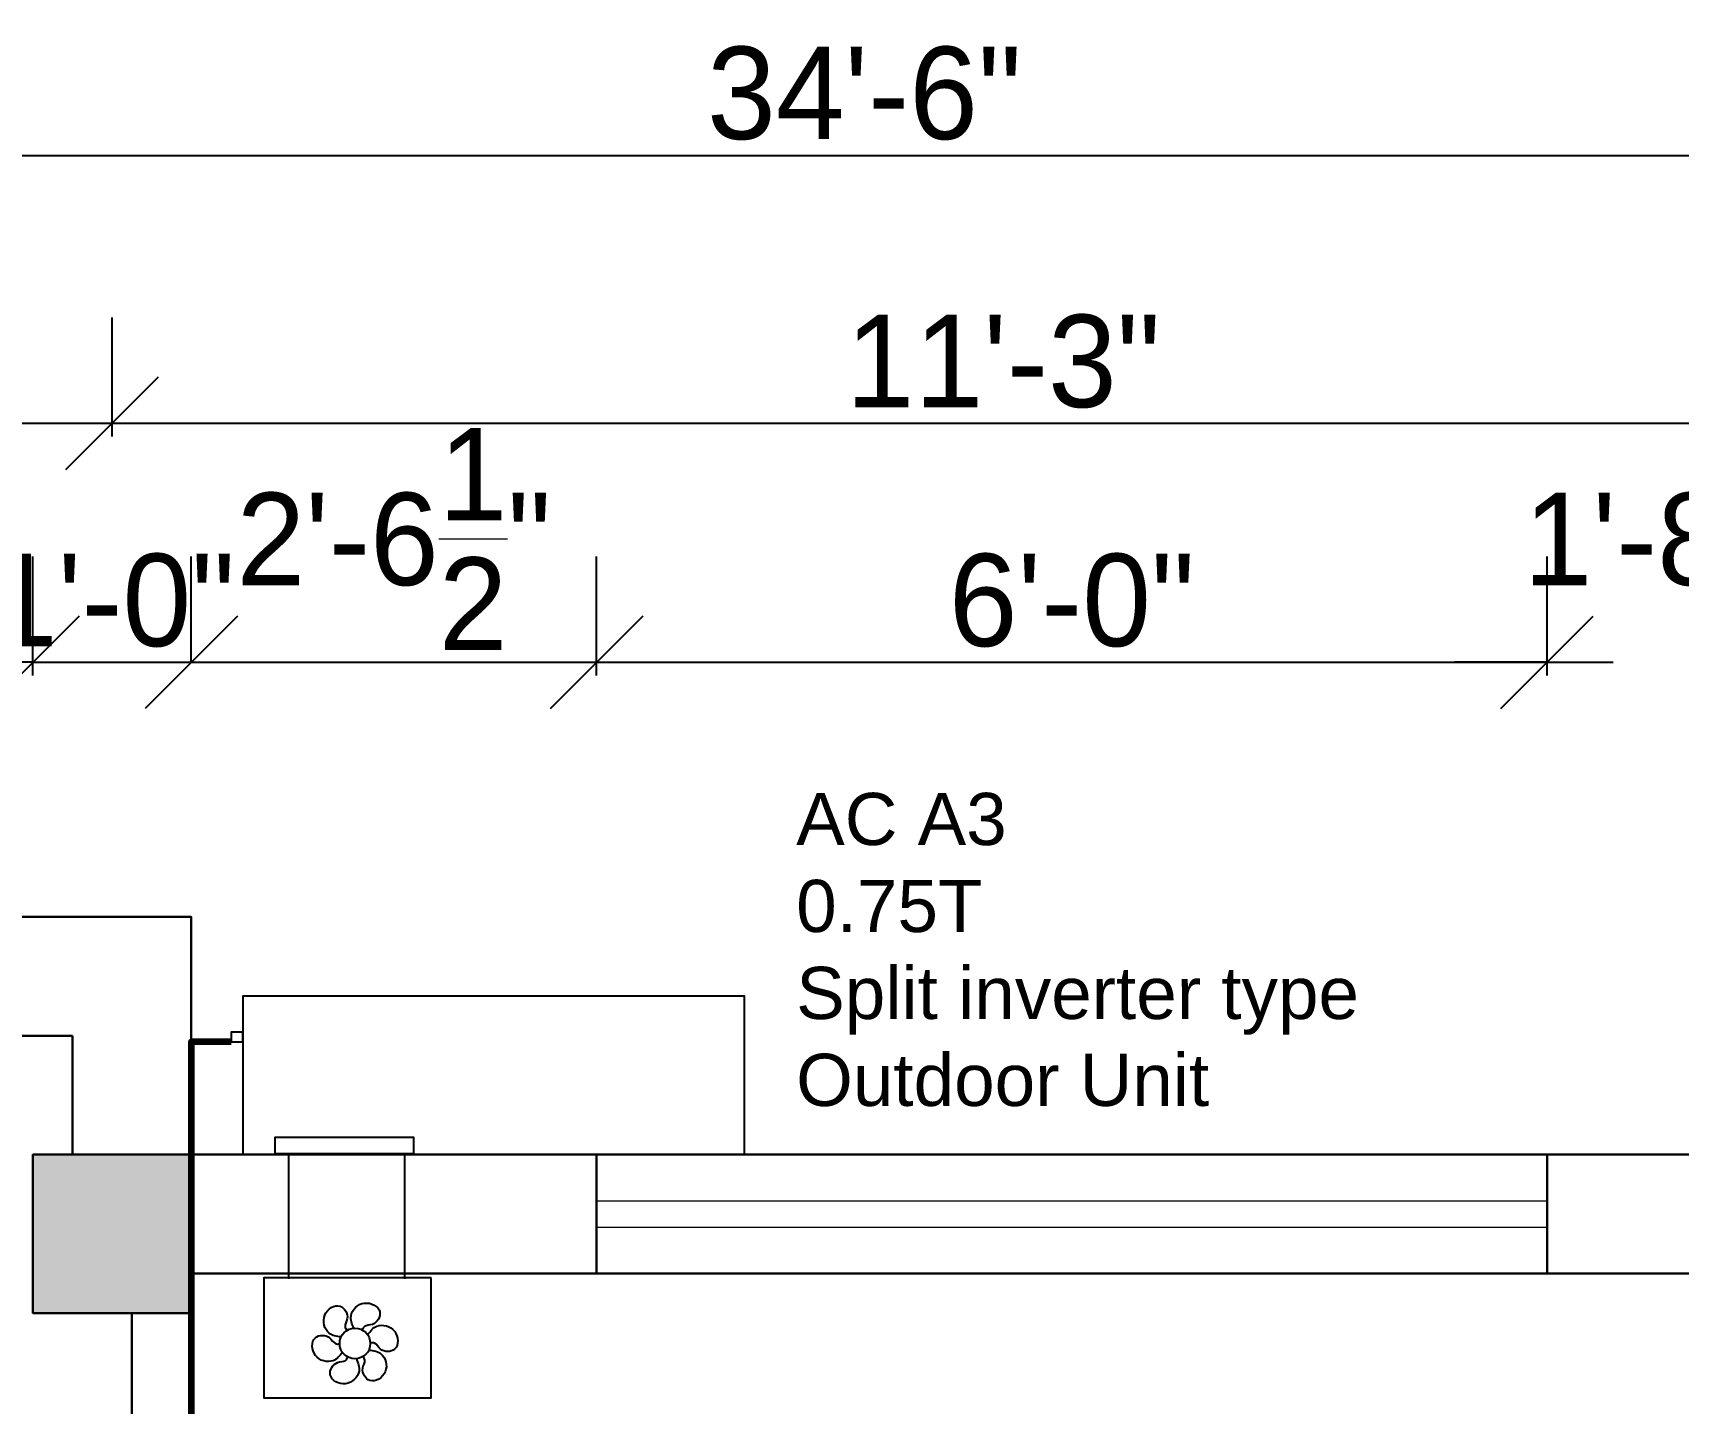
# Model space of a CAD drawing. Header units: inches. Extents: x 28835 to 36795, y -18828 to -9750.
# Drawn here: x 35200 to 35324.6, y -13400.1 to -13296.3 of the extents above; entities that cross this region are included whole.
import ezdxf

# ---------------------------------------------------------------- set-up
doc = ezdxf.new("R2010")
doc.units = ezdxf.units.IN
doc.header["$LTSCALE"] = 12
doc.header["$MEASUREMENT"] = 0
for name, color, linetype, lineweight in [('colum', 250, 'Continuous', 30), ('dimention', 5, 'Continuous', 9), ('Ha2', 31, 'Continuous', 0), ('Wall', 1, 'Continuous', 30), ('window', 6, 'Continuous', 9)]:
    doc.layers.add(name, color=color, linetype=linetype, lineweight=lineweight)
doc.layers.add('ducting', color=7, linetype='Continuous')
doc.styles.add('arial', font='arial.ttf')
doc.styles.add('Times', font='GOTHIC.TTF')
doc.dimstyles.new('D75', dxfattribs={"dimtxt": 7, "dimasz": 7, "dimexe": 8, "dimexo": 24, "dimgap": 1, "dimtad": 1, "dimdec": 1, "dimzin": 3, "dimdsep": 46, "dimlunit": 4, "dimtxsty": 'Times', "dimblk": 'OBLIQUE', "dimcen": 0, "dimdle": 5, "dimaunit": 1, "dimadec": 3, "dimazin": 0, "dimtfac": 1, "dimtdec": 1, "dimtix": 1, "dimtofl": 0, "dimtmove": 1, "dimatfit": 0, "dimldrblk": 'OBLIQUE', "dimfxl": 1, "dimfxlon": 1, "dimtolj": 1, "dimtzin": 0, "dimarcsym": 0})

# ---------------------------------------------------------------- blocks, each defined once
blk = doc.blocks.new('_Oblique')
at = {"color": 0, "linetype": 'ByBlock', "lineweight": -2}
blk.add_line((-0.5, -0.5), (0.5, 0.5), dxfattribs=at)
blk = doc.blocks.new('*D1214')
at = {"layer": 'Defpoints', "color": 0, "ltscale": 12, "transparency": 16777216}
for p in [(35211.96, -13343.98), (35211.96, -13363.26), (35199.96, -13381.26)]:
    blk.add_point(p, dxfattribs=at)
at = {"layer": 'dimention', "color": 0, "lineweight": -2, "ltscale": 12, "transparency": 16777216}
for p, q in [((35199.96, -13344.98), (35199.96, -13335.98)), ((35211.96, -13343.98), (35211.96, -13335.98)), ((35199.96, -13343.98), (35192.96, -13343.98)), ((35211.96, -13343.98), (35218.96, -13343.98))]:
    blk.add_line(p, q, dxfattribs=at)
at = {"layer": 'dimention', "color": 0, "lineweight": -2, "ltscale": 12, "transparency": 16777216, "xscale": 7, "yscale": 7, "zscale": 7}
blk.add_blockref('_Oblique', (35199.96, -13343.98), dxfattribs=at)
at = {"layer": 'dimention', "color": 0, "lineweight": -2, "ltscale": 12, "transparency": 16777216, "xscale": 7, "yscale": 7, "zscale": 7, "rotation": 180}
blk.add_blockref('_Oblique', (35211.96, -13343.98), dxfattribs=at)
at = {"layer": 'dimention', "color": 0, "ltscale": 12, "transparency": 16777216, "insert": (35205.96, -13339.31), "char_height": 7, "attachment_point": 5, "style": 'Times'}
blk.add_mtext('\\A1;1\'-0"', dxfattribs=at)
blk = doc.blocks.new('*D1215')
at = {"layer": 'Defpoints', "color": 0, "ltscale": 12, "transparency": 16777216}
for p in [(35190.98, -13343.98), (35199.96, -13343.98), (35199.96, -13343.98)]:
    blk.add_point(p, dxfattribs=at)
at = {"layer": 'dimention', "color": 0, "lineweight": -2, "ltscale": 12, "transparency": 16777216}
for p, q in [((35190.98, -13343.98), (35190.98, -13335.98)), ((35199.96, -13343.98), (35199.96, -13335.98)), ((35190.98, -13343.98), (35183.98, -13343.98)), ((35199.96, -13343.98), (35206.96, -13343.98))]:
    blk.add_line(p, q, dxfattribs=at)
at = {"layer": 'dimention', "color": 0, "lineweight": -2, "ltscale": 12, "transparency": 16777216, "xscale": 7, "yscale": 7, "zscale": 7}
blk.add_blockref('_Oblique', (35190.98, -13343.98), dxfattribs=at)
at = {"layer": 'dimention', "color": 0, "lineweight": -2, "ltscale": 12, "transparency": 16777216, "xscale": 7, "yscale": 7, "zscale": 7, "rotation": 180}
blk.add_blockref('_Oblique', (35199.96, -13343.98), dxfattribs=at)
at = {"layer": 'dimention', "color": 0, "ltscale": 12, "transparency": 16777216, "insert": (35195.47, -13339.31), "char_height": 7, "attachment_point": 5, "style": 'Times'}
blk.add_mtext('\\A1;9"', dxfattribs=at)
blk = doc.blocks.new('*D1216')
at = {"layer": 'Defpoints', "color": 0, "ltscale": 12, "transparency": 16777216}
for p in [(35242.66, -13343.98), (35211.96, -13363.26), (35242.66, -13381.26)]:
    blk.add_point(p, dxfattribs=at)
at = {"layer": 'dimention', "color": 0, "lineweight": -2, "ltscale": 12, "transparency": 16777216}
for p, q in [((35211.96, -13343.98), (35211.96, -13335.98)), ((35242.66, -13344.98), (35242.66, -13335.98)), ((35206.96, -13343.98), (35247.66, -13343.98))]:
    blk.add_line(p, q, dxfattribs=at)
at = {"layer": 'dimention', "color": 0, "lineweight": -2, "ltscale": 12, "transparency": 16777216, "xscale": 7, "yscale": 7, "zscale": 7, "rotation": 180}
blk.add_blockref('_Oblique', (35211.96, -13343.98), dxfattribs=at)
at = {"layer": 'dimention', "color": 0, "lineweight": -2, "ltscale": 12, "transparency": 16777216, "xscale": 7, "yscale": 7, "zscale": 7}
blk.add_blockref('_Oblique', (35242.66, -13343.98), dxfattribs=at)
at = {"layer": 'dimention', "color": 0, "ltscale": 12, "transparency": 16777216, "insert": (35227.31, -13334.64), "char_height": 7, "attachment_point": 5, "style": 'Times'}
blk.add_mtext('\\A1;2\'-6{\\H1x;\\S1/2;}"', dxfattribs=at)
blk = doc.blocks.new('*D1217')
at = {"layer": 'Defpoints', "color": 0, "ltscale": 12, "transparency": 16777216}
for p in [(35314.66, -13343.98), (35242.66, -13381.26), (35314.66, -13381.26)]:
    blk.add_point(p, dxfattribs=at)
at = {"layer": 'dimention', "color": 0, "lineweight": -2, "ltscale": 12, "transparency": 16777216}
for p, q in [((35242.66, -13344.98), (35242.66, -13335.98)), ((35314.66, -13344.98), (35314.66, -13335.98)), ((35237.66, -13343.98), (35319.66, -13343.98))]:
    blk.add_line(p, q, dxfattribs=at)
at = {"layer": 'dimention', "color": 0, "lineweight": -2, "ltscale": 12, "transparency": 16777216, "xscale": 7, "yscale": 7, "zscale": 7, "rotation": 180}
blk.add_blockref('_Oblique', (35242.66, -13343.98), dxfattribs=at)
at = {"layer": 'dimention', "color": 0, "lineweight": -2, "ltscale": 12, "transparency": 16777216, "xscale": 7, "yscale": 7, "zscale": 7}
blk.add_blockref('_Oblique', (35314.66, -13343.98), dxfattribs=at)
at = {"layer": 'dimention', "color": 0, "ltscale": 12, "transparency": 16777216, "insert": (35278.66, -13339.31), "char_height": 7, "attachment_point": 5, "style": 'Times'}
blk.add_mtext('\\A1;6\'-0"', dxfattribs=at)
blk = doc.blocks.new('*D1218')
at = {"layer": 'Defpoints', "color": 0, "ltscale": 12, "transparency": 16777216}
for p in [(35334.96, -13343.98), (35314.66, -13381.26), (35334.96, -13381.26)]:
    blk.add_point(p, dxfattribs=at)
at = {"layer": 'dimention', "color": 0, "lineweight": -2, "ltscale": 12, "transparency": 16777216}
for p, q in [((35314.66, -13344.98), (35314.66, -13335.98)), ((35334.96, -13344.98), (35334.96, -13335.98)), ((35314.66, -13343.98), (35307.66, -13343.98)), ((35334.96, -13343.98), (35341.96, -13343.98))]:
    blk.add_line(p, q, dxfattribs=at)
at = {"layer": 'dimention', "color": 0, "lineweight": -2, "ltscale": 12, "transparency": 16777216, "xscale": 7, "yscale": 7, "zscale": 7}
blk.add_blockref('_Oblique', (35314.66, -13343.98), dxfattribs=at)
at = {"layer": 'dimention', "color": 0, "lineweight": -2, "ltscale": 12, "transparency": 16777216, "xscale": 7, "yscale": 7, "zscale": 7, "rotation": 180}
blk.add_blockref('_Oblique', (35334.96, -13343.98), dxfattribs=at)
at = {"layer": 'dimention', "color": 0, "ltscale": 12, "transparency": 16777216, "insert": (35324.81, -13334.64), "char_height": 7, "attachment_point": 5, "style": 'Times'}
blk.add_mtext('\\A1;1\'-8{\\H1x;\\S1/2;}"', dxfattribs=at)
blk = doc.blocks.new('*D1222')
at = {"layer": 'Defpoints', "color": 0, "ltscale": 12, "transparency": 16777216}
for p in [(35205.96, -13325.88), (35091.96, -13381.26), (35205.96, -13381.26)]:
    blk.add_point(p, dxfattribs=at)
at = {"layer": 'dimention', "color": 0, "lineweight": -2, "ltscale": 12, "transparency": 16777216}
for p, q in [((35091.96, -13326.88), (35091.96, -13317.88)), ((35205.96, -13326.88), (35205.96, -13317.88)), ((35086.96, -13325.88), (35210.96, -13325.88))]:
    blk.add_line(p, q, dxfattribs=at)
at = {"layer": 'dimention', "color": 0, "lineweight": -2, "ltscale": 12, "transparency": 16777216, "xscale": 7, "yscale": 7, "zscale": 7, "rotation": 180}
blk.add_blockref('_Oblique', (35091.96, -13325.88), dxfattribs=at)
at = {"layer": 'dimention', "color": 0, "lineweight": -2, "ltscale": 12, "transparency": 16777216, "xscale": 7, "yscale": 7, "zscale": 7}
blk.add_blockref('_Oblique', (35205.96, -13325.88), dxfattribs=at)
at = {"layer": 'dimention', "color": 0, "ltscale": 12, "transparency": 16777216, "insert": (35148.96, -13321.21), "char_height": 7, "attachment_point": 5, "style": 'Times'}
blk.add_mtext('\\A1;9\'-6"', dxfattribs=at)
blk = doc.blocks.new('*D1223')
at = {"layer": 'Defpoints', "color": 0, "ltscale": 12, "transparency": 16777216}
for p in [(35340.96, -13325.88), (35205.96, -13381.26), (35340.96, -13381.26)]:
    blk.add_point(p, dxfattribs=at)
at = {"layer": 'dimention', "color": 0, "lineweight": -2, "ltscale": 12, "transparency": 16777216}
for p, q in [((35205.96, -13326.88), (35205.96, -13317.88)), ((35340.96, -13326.88), (35340.96, -13317.88)), ((35200.96, -13325.88), (35345.96, -13325.88))]:
    blk.add_line(p, q, dxfattribs=at)
at = {"layer": 'dimention', "color": 0, "lineweight": -2, "ltscale": 12, "transparency": 16777216, "xscale": 7, "yscale": 7, "zscale": 7, "rotation": 180}
blk.add_blockref('_Oblique', (35205.96, -13325.88), dxfattribs=at)
at = {"layer": 'dimention', "color": 0, "lineweight": -2, "ltscale": 12, "transparency": 16777216, "xscale": 7, "yscale": 7, "zscale": 7}
blk.add_blockref('_Oblique', (35340.96, -13325.88), dxfattribs=at)
at = {"layer": 'dimention', "color": 0, "ltscale": 12, "transparency": 16777216, "insert": (35273.46, -13321.21), "char_height": 7, "attachment_point": 5, "style": 'Times'}
blk.add_mtext('\\A1;11\'-3"', dxfattribs=at)
blk = doc.blocks.new('*D1226')
at = {"layer": 'Defpoints', "color": 0, "ltscale": 12, "transparency": 16777216}
for p in [(35469.96, -13305.59), (35469.96, -13381.26), (35055.94, -13481.76)]:
    blk.add_point(p, dxfattribs=at)
at = {"layer": 'dimention', "color": 0, "lineweight": -2, "ltscale": 12, "transparency": 16777216}
for p, q in [((35055.94, -13306.59), (35055.94, -13297.59)), ((35469.96, -13306.59), (35469.96, -13297.59)), ((35050.94, -13305.59), (35474.96, -13305.59))]:
    blk.add_line(p, q, dxfattribs=at)
at = {"layer": 'dimention', "color": 0, "lineweight": -2, "ltscale": 12, "transparency": 16777216, "xscale": 7, "yscale": 7, "zscale": 7, "rotation": 180}
blk.add_blockref('_Oblique', (35055.94, -13305.59), dxfattribs=at)
at = {"layer": 'dimention', "color": 0, "lineweight": -2, "ltscale": 12, "transparency": 16777216, "xscale": 7, "yscale": 7, "zscale": 7}
blk.add_blockref('_Oblique', (35469.96, -13305.59), dxfattribs=at)
at = {"layer": 'dimention', "color": 0, "ltscale": 12, "transparency": 16777216, "insert": (35262.95, -13300.91), "char_height": 7, "attachment_point": 5, "style": 'Times'}
blk.add_mtext('\\A1;34\'-6"', dxfattribs=at)

msp = doc.modelspace()

# ---------------------------------------------------------------- hatches: boundary and pattern name
at = {"layer": 'Ha2'}
msp.add_hatch(color=256, dxfattribs=at).paths.add_polyline_path([(35211.96, -13393.26), (35211.96, -13381.26), (35199.96, -13381.26), (35199.96, -13393.26)])

# ---------------------------------------------------------------- linework, layer by layer
at = {"linetype": 'Continuous', "ltscale": 12}
for points in [[(35215.87, -13381.26), (35253.87, -13381.26), (35253.87, -13369.26), (35215.87, -13369.26)], [(35215.87, -13371.99), (35214.99, -13371.99), (35214.99, -13372.73), (35215.87, -13372.73)]]:
    msp.add_lwpolyline(points, close=True, dxfattribs=at)
at = {"color": 70, "linetype": 'Continuous', "lineweight": 211, "ltscale": 12}
msp.add_lwpolyline([(35214.99, -13372.73), (35211.96, -13372.73), (35211.96, -13438.41), (35212.36, -13438.41), (35212.36, -13438.66)], dxfattribs=at)
at = {"layer": 'colum'}
msp.add_lwpolyline([(35211.96, -13393.26), (35211.96, -13381.26), (35199.96, -13381.26), (35199.96, -13393.26)], close=True, dxfattribs=at)
at = {"layer": 'ducting', "ltscale": 500}
for p, q in [((35219.32, -13381.21), (35219.32, -13390.67)), ((35228.1, -13381.21), (35228.1, -13390.67))]:
    msp.add_line(p, q, dxfattribs=at)
for points in [[(35228.8, -13381.21), (35218.31, -13381.21), (35218.31, -13379.94), (35228.8, -13379.94)], [(35230.13, -13390.58), (35217.45, -13390.58), (35217.45, -13399.69), (35230.13, -13399.69)]]:
    msp.add_lwpolyline(points, close=True, dxfattribs=at)
msp.add_circle((35224.36, -13395.56), 1.16, dxfattribs=at)
for points in [[(35223.31, -13395.06), (35222.97, -13395.03), (35222.17, -13394.9), (35221.7, -13393.32), (35223.25, -13392.31), (35223.99, -13393.56), (35223.51, -13394.21), (35223.68, -13394.48), (35223.75, -13394.57)], [(35224.27, -13394.4), (35224.13, -13394.09), (35223.84, -13393.32), (35224.97, -13392.14), (35226.62, -13392.97), (35225.91, -13394.24), (35225.11, -13394.15), (35224.96, -13394.43), (35224.91, -13394.53)], [(35223.4, -13396.21), (35223.21, -13396.5), (35222.69, -13397.13), (35221.1, -13396.74), (35221, -13394.9), (35222.44, -13394.88), (35222.77, -13395.62), (35223.09, -13395.61), (35223.2, -13395.59)], [(35225.32, -13394.9), (35225.52, -13394.62), (35226.03, -13393.98), (35227.63, -13394.37), (35227.73, -13396.22), (35226.28, -13396.24), (35225.96, -13395.5), (35225.64, -13395.51), (35225.52, -13395.52)], [(35225.41, -13396.06), (35225.75, -13396.09), (35226.56, -13396.22), (35227.02, -13397.79), (35225.48, -13398.8), (35224.73, -13397.56), (35225.21, -13396.91), (35225.04, -13396.64), (35224.97, -13396.55)], [(35224.45, -13396.71), (35224.6, -13397.03), (35224.89, -13397.79), (35223.76, -13398.98), (35222.11, -13398.14), (35222.81, -13396.88), (35223.62, -13396.97), (35223.77, -13396.69), (35223.81, -13396.58)]]:
    msp.add_open_spline(points, degree=3, knots=[3.1012, 3.1012, 3.1012, 3.1012, 19.647182, 43.581902, 66.472608, 84.963083, 95.759434, 101.330369, 101.330369, 101.330369, 101.330369], dxfattribs=at)
at = {"layer": 'Wall'}
for p, q in [((35094.96, -13372.26), (35202.96, -13372.26)), ((35202.96, -13372.26), (35202.96, -13381.26)), ((35457.96, -13381.26), (35205.96, -13381.26)), ((35211.96, -13390.26), (35457.96, -13390.26)), ((35207.46, -13393.26), (35207.46, -13490.76))]:
    msp.add_line(p, q, dxfattribs=at)
at = {"layer": 'Wall', "ltscale": 12}
for p, q in [((35242.66, -13381.26), (35242.66, -13390.26)), ((35314.66, -13381.26), (35314.66, -13390.26))]:
    msp.add_line(p, q, dxfattribs=at)
at = {"layer": 'Wall'}
for points in [[(35211.96, -13381.26), (35211.96, -13363.26), (35085.96, -13363.26), (35085.96, -13490.76)], [(35211.96, -13390.26), (35211.96, -13490.76)]]:
    msp.add_lwpolyline(points, dxfattribs=at)
at = {"layer": 'window', "ltscale": 12}
for p, q in [((35242.66, -13384.76), (35314.66, -13384.76)), ((35242.66, -13386.76), (35314.66, -13386.76))]:
    msp.add_line(p, q, dxfattribs=at)

# ---------------------------------------------------------------- texts
at = {"color": 7, "linetype": 'Continuous', "ltscale": 12, "insert": (35257.78, -13353.87), "char_height": 3.9504, "attachment_point": 1, "style": 'arial'}
msp.add_mtext_dynamic_manual_height_columns('AC A3\\P0.75T\\PSplit inverter type\\POutdoor Unit', width=45.9962, gutter_width=19.75, heights=[0], dxfattribs=at)

# ---------------------------------------------------------------- dimensions: what is measured, and where the dimension line sits
at = {"layer": 'dimention', "ltscale": 12}
for base, p1, p2, picture, middle in [((35469.96, -13305.59), (35055.94, -13481.76), (35469.96, -13381.26), '*D1226', (35262.95, -13300.91)), ((35205.96, -13325.88), (35091.96, -13381.26), (35205.96, -13381.26), '*D1222', (35148.96, -13321.21)), ((35340.96, -13325.88), (35205.96, -13381.26), (35340.96, -13381.26), '*D1223', (35273.46, -13321.21)), ((35242.66, -13343.98), (35211.96, -13363.26), (35242.66, -13381.26), '*D1216', (35227.31, -13334.64)), ((35334.96, -13343.98), (35314.66, -13381.26), (35334.96, -13381.26), '*D1218', (35324.81, -13334.64)), ((35199.96, -13343.98), (35190.98, -13343.98), (35199.96, -13343.98), '*D1215', (35195.47, -13339.31)), ((35211.96, -13343.98), (35199.96, -13381.26), (35211.96, -13363.26), '*D1214', (35205.96, -13339.31)), ((35314.66, -13343.98), (35242.66, -13381.26), (35314.66, -13381.26), '*D1217', (35278.66, -13339.31))]:
    dim = msp.add_linear_dim(base=base, p1=p1, p2=p2, dimstyle='D75', dxfattribs=at)
    dim.commit()
    dim.dimension.update_dxf_attribs({"geometry": picture, "text_midpoint": middle})

doc.saveas('drawing.dxf')
